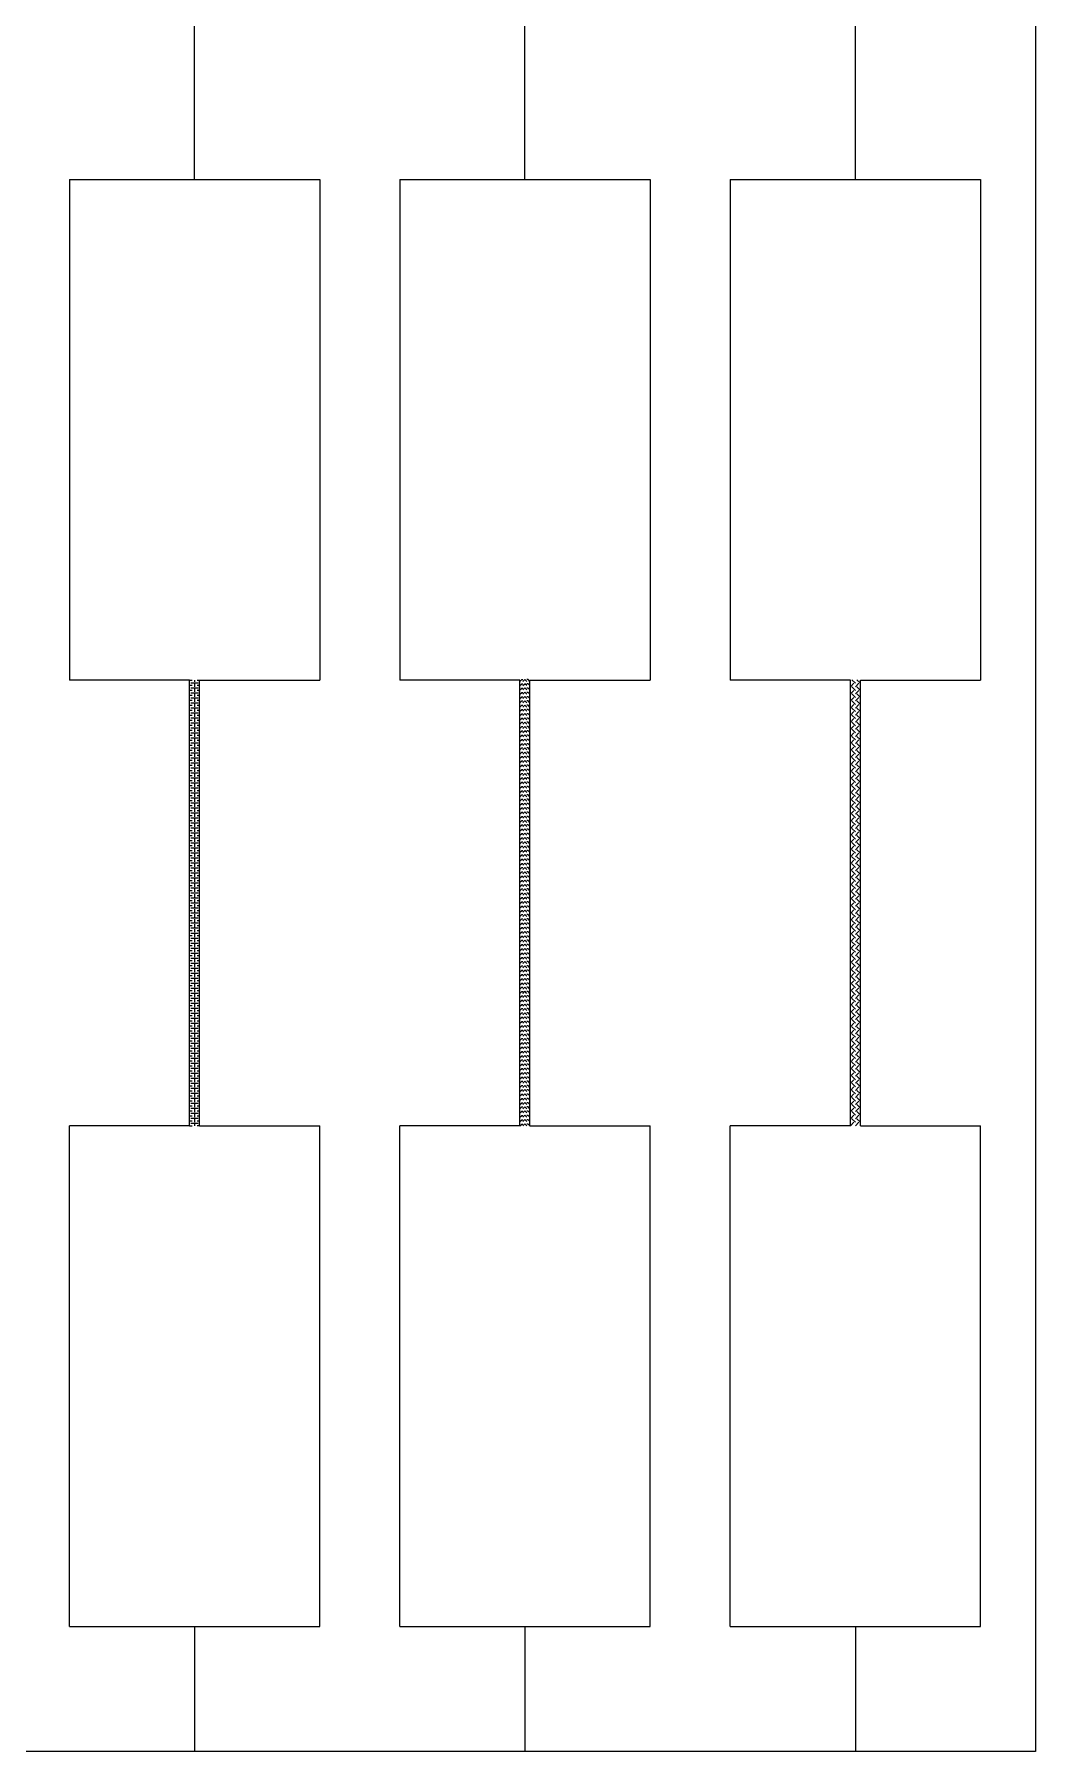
# Model space of a CAD drawing. Extents: x 0 to 40, y 0 to 70.
# Drawn here: x 20 to 40, y 0 to 34.3 of the extents above; entities that cross this region are included whole.
import ezdxf

# ---------------------------------------------------------------- set-up
doc = ezdxf.new("R2010")
doc.units = 0
doc.layers.add('AL_FOIL', color=2, linetype='CONTINUOUS')

msp = doc.modelspace()

# ---------------------------------------------------------------- linework, layer by layer
at = {"layer": 'AL_FOIL', "linetype": 'CONTINUOUS'}
for p, q in [((40, 70), (40, 0)), ((40, 0), (0, 0))]:
    msp.add_line(p, q, dxfattribs=at)
at = {"layer": 'AL_FOIL'}
for p, q in [((23.2, 31.4), (23.2, 38.6)), ((29.8, 31.4), (29.8, 38.6)), ((36.4, 31.4), (36.4, 38.6)), ((20.7, 31.4), (25.7, 31.4)), ((20.7, 31.4), (20.7, 21.4)), ((25.7, 31.4), (25.7, 21.4)), ((27.3, 31.4), (32.3, 31.4)), ((27.3, 31.4), (27.3, 21.4)), ((32.3, 31.4), (32.3, 21.4)), ((33.9, 31.4), (38.9, 31.4)), ((33.9, 31.4), (33.9, 21.4)), ((38.9, 31.4), (38.9, 21.4)), ((23.1, 21.4), (20.7, 21.4)), ((23.1, 12.5), (23.1, 21.4)), ((23.1, 21.4), (23.15, 21.4)), ((23.1, 21.3), (23.15, 21.3)), ((23.125, 21.351), (23.275, 21.351)), ((23.2, 21.4), (23.2, 21.37)), ((23.2, 21.33), (23.2, 21.27)), ((23.25, 21.4), (23.3, 21.4)), ((23.25, 21.3), (23.3, 21.3)), ((23.3, 12.5), (23.3, 21.4)), ((23.3, 21.4), (25.7, 21.4)), ((29.7, 21.4), (27.3, 21.4)), ((29.7, 21.377), (29.735, 21.412)), ((29.7, 12.5), (29.7, 21.4)), ((29.7, 21.292), (29.735, 21.327)), ((29.735, 21.412), (29.76, 21.412)), ((29.735, 21.327), (29.76, 21.327)), ((29.76, 21.377), (29.8, 21.417)), ((29.76, 21.292), (29.8, 21.331)), ((29.84, 21.377), (29.8, 21.417)), ((29.84, 21.292), (29.8, 21.331)), ((29.865, 21.412), (29.84, 21.412)), ((29.865, 21.327), (29.84, 21.327)), ((29.9, 21.377), (29.865, 21.412)), ((29.9, 21.292), (29.865, 21.327)), ((29.9, 12.5), (29.9, 21.4)), ((29.9, 21.4), (32.3, 21.4)), ((36.3, 21.4), (33.9, 21.4)), ((36.3, 12.5), (36.3, 21.4)), ((36.3, 21.268), (36.371, 21.339)), ((36.4, 21.339), (36.329, 21.41)), ((36.4, 21.197), (36.329, 21.268)), ((36.4, 21.268), (36.471, 21.339)), ((36.5, 21.339), (36.429, 21.41)), ((36.5, 21.197), (36.429, 21.268)), ((36.5, 12.5), (36.5, 21.4)), ((36.5, 21.4), (38.9, 21.4)), ((23.1, 21.2), (23.15, 21.2)), ((23.1, 21.1), (23.15, 21.1)), ((23.1, 21), (23.15, 21)), ((23.125, 21.251), (23.275, 21.251)), ((23.125, 21.151), (23.275, 21.151)), ((23.125, 21.051), (23.275, 21.051)), ((23.125, 20.951), (23.275, 20.951)), ((23.2, 21.23), (23.2, 21.17)), ((23.2, 21.13), (23.2, 21.07)), ((23.2, 21.03), (23.2, 20.97)), ((23.2, 20.93), (23.2, 20.87)), ((23.25, 21.2), (23.3, 21.2)), ((23.25, 21.1), (23.3, 21.1)), ((23.25, 21), (23.3, 21)), ((29.7, 21.206), (29.735, 21.242)), ((29.7, 21.121), (29.735, 21.156)), ((29.7, 21.036), (29.735, 21.071)), ((29.7, 20.95), (29.735, 20.986)), ((29.735, 21.242), (29.76, 21.242)), ((29.735, 21.156), (29.76, 21.156)), ((29.735, 21.071), (29.76, 21.071)), ((29.735, 20.986), (29.76, 20.986)), ((29.76, 21.206), (29.8, 21.246)), ((29.76, 21.121), (29.8, 21.161)), ((29.76, 21.036), (29.8, 21.075)), ((29.76, 20.95), (29.8, 20.99)), ((29.84, 21.206), (29.8, 21.246)), ((29.84, 21.121), (29.8, 21.161)), ((29.84, 21.036), (29.8, 21.075)), ((29.84, 20.95), (29.8, 20.99)), ((29.865, 21.242), (29.84, 21.242)), ((29.865, 21.156), (29.84, 21.156)), ((29.865, 21.071), (29.84, 21.071)), ((29.865, 20.986), (29.84, 20.986)), ((29.9, 21.206), (29.865, 21.242)), ((29.9, 21.121), (29.865, 21.156)), ((29.9, 21.036), (29.865, 21.071)), ((29.9, 20.95), (29.865, 20.986)), ((36.3, 21.127), (36.371, 21.197)), ((36.3, 20.985), (36.371, 21.056)), ((36.4, 21.056), (36.329, 21.127)), ((36.4, 20.915), (36.329, 20.985)), ((36.4, 21.127), (36.471, 21.197)), ((36.4, 20.985), (36.471, 21.056)), ((36.5, 21.056), (36.429, 21.127)), ((36.5, 20.915), (36.429, 20.985)), ((23.1, 20.9), (23.15, 20.9)), ((23.1, 20.8), (23.15, 20.8)), ((23.1, 20.7), (23.15, 20.7)), ((23.1, 20.6), (23.15, 20.6)), ((23.125, 20.851), (23.275, 20.851)), ((23.125, 20.751), (23.275, 20.751)), ((23.125, 20.651), (23.275, 20.651)), ((23.2, 20.83), (23.2, 20.77)), ((23.2, 20.73), (23.2, 20.67)), ((23.2, 20.63), (23.2, 20.57)), ((23.25, 20.9), (23.3, 20.9)), ((23.25, 20.8), (23.3, 20.8)), ((23.25, 20.7), (23.3, 20.7)), ((23.25, 20.6), (23.3, 20.6)), ((29.7, 20.865), (29.735, 20.9)), ((29.7, 20.779), (29.735, 20.815)), ((29.7, 20.694), (29.735, 20.729)), ((29.7, 20.609), (29.735, 20.644)), ((29.735, 20.9), (29.76, 20.9)), ((29.735, 20.815), (29.76, 20.815)), ((29.735, 20.729), (29.76, 20.729)), ((29.735, 20.644), (29.76, 20.644)), ((29.76, 20.865), (29.8, 20.904)), ((29.76, 20.779), (29.8, 20.819)), ((29.76, 20.694), (29.8, 20.734)), ((29.76, 20.609), (29.8, 20.648)), ((29.84, 20.865), (29.8, 20.904)), ((29.84, 20.779), (29.8, 20.819)), ((29.84, 20.694), (29.8, 20.734)), ((29.84, 20.609), (29.8, 20.648)), ((29.865, 20.9), (29.84, 20.9)), ((29.865, 20.815), (29.84, 20.815)), ((29.865, 20.729), (29.84, 20.729)), ((29.865, 20.644), (29.84, 20.644)), ((29.9, 20.865), (29.865, 20.9)), ((29.9, 20.779), (29.865, 20.815)), ((29.9, 20.694), (29.865, 20.729)), ((29.9, 20.609), (29.865, 20.644)), ((36.3, 20.844), (36.371, 20.915)), ((36.3, 20.702), (36.371, 20.773)), ((36.3, 20.561), (36.371, 20.632)), ((36.4, 20.773), (36.329, 20.844)), ((36.4, 20.632), (36.329, 20.702)), ((36.4, 20.844), (36.471, 20.915)), ((36.4, 20.702), (36.471, 20.773)), ((36.4, 20.561), (36.471, 20.632)), ((36.5, 20.773), (36.429, 20.844)), ((36.5, 20.632), (36.429, 20.702)), ((23.1, 20.5), (23.15, 20.5)), ((23.1, 20.4), (23.15, 20.4)), ((23.1, 20.3), (23.15, 20.3)), ((23.125, 20.551), (23.275, 20.551)), ((23.125, 20.451), (23.275, 20.451)), ((23.125, 20.351), (23.275, 20.351)), ((23.125, 20.251), (23.275, 20.251)), ((23.2, 20.53), (23.2, 20.47)), ((23.2, 20.43), (23.2, 20.37)), ((23.2, 20.33), (23.2, 20.27)), ((23.25, 20.5), (23.3, 20.5)), ((23.25, 20.4), (23.3, 20.4)), ((23.25, 20.3), (23.3, 20.3)), ((29.7, 20.523), (29.735, 20.559)), ((29.7, 20.438), (29.735, 20.473)), ((29.7, 20.353), (29.735, 20.388)), ((29.7, 20.267), (29.735, 20.303)), ((29.735, 20.559), (29.76, 20.559)), ((29.735, 20.473), (29.76, 20.473)), ((29.735, 20.388), (29.76, 20.388)), ((29.735, 20.303), (29.76, 20.303)), ((29.76, 20.523), (29.8, 20.563)), ((29.76, 20.438), (29.8, 20.478)), ((29.76, 20.353), (29.8, 20.392)), ((29.76, 20.267), (29.8, 20.307)), ((29.84, 20.523), (29.8, 20.563)), ((29.84, 20.438), (29.8, 20.478)), ((29.84, 20.353), (29.8, 20.392)), ((29.84, 20.267), (29.8, 20.307)), ((29.865, 20.559), (29.84, 20.559)), ((29.865, 20.473), (29.84, 20.473)), ((29.865, 20.388), (29.84, 20.388)), ((29.865, 20.303), (29.84, 20.303)), ((29.9, 20.523), (29.865, 20.559)), ((29.9, 20.438), (29.865, 20.473)), ((29.9, 20.353), (29.865, 20.388)), ((29.9, 20.267), (29.865, 20.303)), ((36.3, 20.42), (36.371, 20.49)), ((36.3, 20.278), (36.371, 20.349)), ((36.4, 20.49), (36.329, 20.561)), ((36.4, 20.349), (36.329, 20.42)), ((36.4, 20.207), (36.329, 20.278)), ((36.4, 20.42), (36.471, 20.49)), ((36.4, 20.278), (36.471, 20.349)), ((36.5, 20.49), (36.429, 20.561)), ((36.5, 20.349), (36.429, 20.42)), ((36.5, 20.207), (36.429, 20.278)), ((23.1, 20.2), (23.15, 20.2)), ((23.1, 20.1), (23.15, 20.1)), ((23.1, 20), (23.15, 20)), ((23.1, 19.9), (23.15, 19.9)), ((23.125, 20.151), (23.275, 20.151)), ((23.125, 20.051), (23.275, 20.051)), ((23.125, 19.951), (23.275, 19.951)), ((23.2, 20.23), (23.2, 20.17)), ((23.2, 20.13), (23.2, 20.07)), ((23.2, 20.03), (23.2, 19.97)), ((23.2, 19.93), (23.2, 19.87)), ((23.25, 20.2), (23.3, 20.2)), ((23.25, 20.1), (23.3, 20.1)), ((23.25, 20), (23.3, 20)), ((23.25, 19.9), (23.3, 19.9)), ((29.7, 20.182), (29.735, 20.217)), ((29.7, 20.097), (29.735, 20.132)), ((29.7, 20.011), (29.735, 20.047)), ((29.7, 19.926), (29.735, 19.961)), ((29.735, 20.217), (29.76, 20.217)), ((29.735, 20.132), (29.76, 20.132)), ((29.735, 20.047), (29.76, 20.047)), ((29.735, 19.961), (29.76, 19.961)), ((29.76, 20.182), (29.8, 20.222)), ((29.76, 20.097), (29.8, 20.136)), ((29.76, 20.011), (29.8, 20.051)), ((29.76, 19.926), (29.8, 19.966)), ((29.84, 20.182), (29.8, 20.222)), ((29.84, 20.097), (29.8, 20.136)), ((29.84, 20.011), (29.8, 20.051)), ((29.84, 19.926), (29.8, 19.966)), ((29.865, 20.217), (29.84, 20.217)), ((29.865, 20.132), (29.84, 20.132)), ((29.865, 20.047), (29.84, 20.047)), ((29.865, 19.961), (29.84, 19.961)), ((29.9, 20.182), (29.865, 20.217)), ((29.9, 20.097), (29.865, 20.132)), ((29.9, 20.011), (29.865, 20.047)), ((29.9, 19.926), (29.865, 19.961)), ((36.3, 20.137), (36.371, 20.207)), ((36.3, 19.995), (36.371, 20.066)), ((36.3, 19.854), (36.371, 19.925)), ((36.4, 20.066), (36.329, 20.137)), ((36.4, 19.925), (36.329, 19.995)), ((36.4, 20.137), (36.471, 20.207)), ((36.4, 19.995), (36.471, 20.066)), ((36.4, 19.854), (36.471, 19.925)), ((36.5, 20.066), (36.429, 20.137)), ((36.5, 19.925), (36.429, 19.995)), ((23.1, 19.8), (23.15, 19.8)), ((23.1, 19.7), (23.15, 19.7)), ((23.1, 19.6), (23.15, 19.6)), ((23.125, 19.851), (23.275, 19.851)), ((23.125, 19.751), (23.275, 19.751)), ((23.125, 19.651), (23.275, 19.651)), ((23.2, 19.83), (23.2, 19.77)), ((23.2, 19.73), (23.2, 19.67)), ((23.2, 19.63), (23.2, 19.57)), ((23.25, 19.8), (23.3, 19.8)), ((23.25, 19.7), (23.3, 19.7)), ((23.25, 19.6), (23.3, 19.6)), ((29.7, 19.841), (29.735, 19.876)), ((29.7, 19.755), (29.735, 19.791)), ((29.7, 19.67), (29.735, 19.705)), ((29.7, 19.584), (29.735, 19.62)), ((29.735, 19.876), (29.76, 19.876)), ((29.735, 19.791), (29.76, 19.791)), ((29.735, 19.705), (29.76, 19.705)), ((29.735, 19.62), (29.76, 19.62)), ((29.76, 19.841), (29.8, 19.88)), ((29.76, 19.755), (29.8, 19.795)), ((29.76, 19.67), (29.8, 19.709)), ((29.76, 19.584), (29.8, 19.624)), ((29.84, 19.841), (29.8, 19.88)), ((29.84, 19.755), (29.8, 19.795)), ((29.84, 19.67), (29.8, 19.709)), ((29.84, 19.584), (29.8, 19.624)), ((29.865, 19.876), (29.84, 19.876)), ((29.865, 19.791), (29.84, 19.791)), ((29.865, 19.705), (29.84, 19.705)), ((29.865, 19.62), (29.84, 19.62)), ((29.9, 19.841), (29.865, 19.876)), ((29.9, 19.755), (29.865, 19.791)), ((29.9, 19.67), (29.865, 19.705)), ((29.9, 19.584), (29.865, 19.62)), ((36.3, 19.712), (36.371, 19.783)), ((36.3, 19.571), (36.371, 19.642)), ((36.4, 19.783), (36.329, 19.854)), ((36.4, 19.642), (36.329, 19.712)), ((36.4, 19.5), (36.329, 19.571)), ((36.4, 19.712), (36.471, 19.783)), ((36.4, 19.571), (36.471, 19.642)), ((36.5, 19.783), (36.429, 19.854)), ((36.5, 19.642), (36.429, 19.712)), ((36.5, 19.5), (36.429, 19.571)), ((23.1, 19.5), (23.15, 19.5)), ((23.1, 19.4), (23.15, 19.4)), ((23.1, 19.3), (23.15, 19.3)), ((23.125, 19.551), (23.275, 19.551)), ((23.125, 19.451), (23.275, 19.451)), ((23.125, 19.351), (23.275, 19.351)), ((23.125, 19.251), (23.275, 19.251)), ((23.2, 19.53), (23.2, 19.47)), ((23.2, 19.43), (23.2, 19.37)), ((23.2, 19.33), (23.2, 19.27)), ((23.2, 19.23), (23.2, 19.17)), ((23.25, 19.5), (23.3, 19.5)), ((23.25, 19.4), (23.3, 19.4)), ((23.25, 19.3), (23.3, 19.3)), ((29.7, 19.499), (29.735, 19.534)), ((29.7, 19.414), (29.735, 19.449)), ((29.7, 19.328), (29.735, 19.364)), ((29.7, 19.243), (29.735, 19.278)), ((29.735, 19.534), (29.76, 19.534)), ((29.735, 19.449), (29.76, 19.449)), ((29.735, 19.364), (29.76, 19.364)), ((29.735, 19.278), (29.76, 19.278)), ((29.76, 19.499), (29.8, 19.539)), ((29.76, 19.414), (29.8, 19.453)), ((29.76, 19.328), (29.8, 19.368)), ((29.76, 19.243), (29.8, 19.283)), ((29.84, 19.499), (29.8, 19.539)), ((29.84, 19.414), (29.8, 19.453)), ((29.84, 19.328), (29.8, 19.368)), ((29.84, 19.243), (29.8, 19.283)), ((29.865, 19.534), (29.84, 19.534)), ((29.865, 19.449), (29.84, 19.449)), ((29.865, 19.364), (29.84, 19.364)), ((29.865, 19.278), (29.84, 19.278)), ((29.9, 19.499), (29.865, 19.534)), ((29.9, 19.414), (29.865, 19.449)), ((29.9, 19.328), (29.865, 19.364)), ((29.9, 19.243), (29.865, 19.278)), ((36.3, 19.43), (36.371, 19.5)), ((36.3, 19.288), (36.371, 19.359)), ((36.3, 19.147), (36.371, 19.218)), ((36.4, 19.359), (36.329, 19.43)), ((36.4, 19.218), (36.329, 19.288)), ((36.4, 19.43), (36.471, 19.5)), ((36.4, 19.288), (36.471, 19.359)), ((36.4, 19.147), (36.471, 19.218)), ((36.5, 19.359), (36.429, 19.43)), ((36.5, 19.218), (36.429, 19.288)), ((23.1, 19.2), (23.15, 19.2)), ((23.1, 19.1), (23.15, 19.1)), ((23.1, 19), (23.15, 19)), ((23.1, 18.9), (23.15, 18.9)), ((23.125, 19.151), (23.275, 19.151)), ((23.125, 19.051), (23.275, 19.051)), ((23.125, 18.951), (23.275, 18.951)), ((23.2, 19.13), (23.2, 19.07)), ((23.2, 19.03), (23.2, 18.97)), ((23.2, 18.93), (23.2, 18.87)), ((23.25, 19.2), (23.3, 19.2)), ((23.25, 19.1), (23.3, 19.1)), ((23.25, 19), (23.3, 19)), ((23.25, 18.9), (23.3, 18.9)), ((29.7, 19.158), (29.735, 19.193)), ((29.7, 19.072), (29.735, 19.108)), ((29.7, 18.987), (29.735, 19.022)), ((29.7, 18.902), (29.735, 18.937)), ((29.735, 19.193), (29.76, 19.193)), ((29.735, 19.108), (29.76, 19.108)), ((29.735, 19.022), (29.76, 19.022)), ((29.735, 18.937), (29.76, 18.937)), ((29.76, 19.158), (29.8, 19.197)), ((29.76, 19.072), (29.8, 19.112)), ((29.76, 18.987), (29.8, 19.027)), ((29.76, 18.902), (29.8, 18.941)), ((29.84, 19.158), (29.8, 19.197)), ((29.84, 19.072), (29.8, 19.112)), ((29.84, 18.987), (29.8, 19.027)), ((29.84, 18.902), (29.8, 18.941)), ((29.865, 19.193), (29.84, 19.193)), ((29.865, 19.108), (29.84, 19.108)), ((29.865, 19.022), (29.84, 19.022)), ((29.865, 18.937), (29.84, 18.937)), ((29.9, 19.158), (29.865, 19.193)), ((29.9, 19.072), (29.865, 19.108)), ((29.9, 18.987), (29.865, 19.022)), ((29.9, 18.902), (29.865, 18.937)), ((36.3, 19.005), (36.371, 19.076)), ((36.3, 18.864), (36.371, 18.935)), ((36.4, 19.076), (36.329, 19.147)), ((36.4, 18.935), (36.329, 19.005)), ((36.4, 19.005), (36.471, 19.076)), ((36.4, 18.864), (36.471, 18.935)), ((36.5, 19.076), (36.429, 19.147)), ((36.5, 18.935), (36.429, 19.005)), ((23.1, 18.8), (23.15, 18.8)), ((23.1, 18.7), (23.15, 18.7)), ((23.1, 18.6), (23.15, 18.6)), ((23.125, 18.851), (23.275, 18.851)), ((23.125, 18.751), (23.275, 18.751)), ((23.125, 18.651), (23.275, 18.651)), ((23.125, 18.551), (23.275, 18.551)), ((23.2, 18.83), (23.2, 18.77)), ((23.2, 18.73), (23.2, 18.67)), ((23.2, 18.63), (23.2, 18.57)), ((23.2, 18.53), (23.2, 18.47)), ((23.25, 18.8), (23.3, 18.8)), ((23.25, 18.7), (23.3, 18.7)), ((23.25, 18.6), (23.3, 18.6)), ((29.7, 18.816), (29.735, 18.852)), ((29.7, 18.731), (29.735, 18.766)), ((29.7, 18.646), (29.735, 18.681)), ((29.7, 18.56), (29.735, 18.596)), ((29.735, 18.852), (29.76, 18.852)), ((29.735, 18.766), (29.76, 18.766)), ((29.735, 18.681), (29.76, 18.681)), ((29.735, 18.596), (29.76, 18.596)), ((29.76, 18.816), (29.8, 18.856)), ((29.76, 18.731), (29.8, 18.771)), ((29.76, 18.646), (29.8, 18.685)), ((29.76, 18.56), (29.8, 18.6)), ((29.84, 18.816), (29.8, 18.856)), ((29.84, 18.731), (29.8, 18.771)), ((29.84, 18.646), (29.8, 18.685)), ((29.84, 18.56), (29.8, 18.6)), ((29.865, 18.852), (29.84, 18.852)), ((29.865, 18.766), (29.84, 18.766)), ((29.865, 18.681), (29.84, 18.681)), ((29.865, 18.596), (29.84, 18.596)), ((29.9, 18.816), (29.865, 18.852)), ((29.9, 18.731), (29.865, 18.766)), ((29.9, 18.646), (29.865, 18.681)), ((29.9, 18.56), (29.865, 18.596)), ((36.3, 18.723), (36.371, 18.793)), ((36.3, 18.581), (36.371, 18.652)), ((36.4, 18.793), (36.329, 18.864)), ((36.4, 18.652), (36.329, 18.723)), ((36.4, 18.51), (36.329, 18.581)), ((36.4, 18.723), (36.471, 18.793)), ((36.4, 18.581), (36.471, 18.652)), ((36.5, 18.793), (36.429, 18.864)), ((36.5, 18.652), (36.429, 18.723)), ((36.5, 18.51), (36.429, 18.581)), ((23.1, 18.5), (23.15, 18.5)), ((23.1, 18.4), (23.15, 18.4)), ((23.1, 18.3), (23.15, 18.3)), ((23.1, 18.2), (23.15, 18.2)), ((23.125, 18.451), (23.275, 18.451)), ((23.125, 18.351), (23.275, 18.351)), ((23.125, 18.251), (23.275, 18.251)), ((23.2, 18.43), (23.2, 18.37)), ((23.2, 18.33), (23.2, 18.27)), ((23.2, 18.23), (23.2, 18.17)), ((23.25, 18.5), (23.3, 18.5)), ((23.25, 18.4), (23.3, 18.4)), ((23.25, 18.3), (23.3, 18.3)), ((23.25, 18.2), (23.3, 18.2)), ((29.7, 18.475), (29.735, 18.51)), ((29.7, 18.39), (29.735, 18.425)), ((29.7, 18.304), (29.735, 18.34)), ((29.7, 18.219), (29.735, 18.254)), ((29.735, 18.51), (29.76, 18.51)), ((29.735, 18.425), (29.76, 18.425)), ((29.735, 18.34), (29.76, 18.34)), ((29.735, 18.254), (29.76, 18.254)), ((29.76, 18.475), (29.8, 18.515)), ((29.76, 18.39), (29.8, 18.429)), ((29.76, 18.304), (29.8, 18.344)), ((29.76, 18.219), (29.8, 18.258)), ((29.84, 18.475), (29.8, 18.515)), ((29.84, 18.39), (29.8, 18.429)), ((29.84, 18.304), (29.8, 18.344)), ((29.84, 18.219), (29.8, 18.258)), ((29.865, 18.51), (29.84, 18.51)), ((29.865, 18.425), (29.84, 18.425)), ((29.865, 18.34), (29.84, 18.34)), ((29.865, 18.254), (29.84, 18.254)), ((29.9, 18.475), (29.865, 18.51)), ((29.9, 18.39), (29.865, 18.425)), ((29.9, 18.304), (29.865, 18.34)), ((29.9, 18.219), (29.865, 18.254)), ((36.3, 18.44), (36.371, 18.51)), ((36.3, 18.298), (36.371, 18.369)), ((36.3, 18.157), (36.371, 18.228)), ((36.4, 18.369), (36.329, 18.44)), ((36.4, 18.228), (36.329, 18.298)), ((36.4, 18.44), (36.471, 18.51)), ((36.4, 18.298), (36.471, 18.369)), ((36.4, 18.157), (36.471, 18.228)), ((36.5, 18.369), (36.429, 18.44)), ((36.5, 18.228), (36.429, 18.298)), ((23.1, 18.1), (23.15, 18.1)), ((23.1, 18), (23.15, 18)), ((23.1, 17.9), (23.15, 17.9)), ((23.125, 18.151), (23.275, 18.151)), ((23.125, 18.051), (23.275, 18.051)), ((23.125, 17.951), (23.275, 17.951)), ((23.125, 17.851), (23.275, 17.851)), ((23.2, 18.13), (23.2, 18.07)), ((23.2, 18.03), (23.2, 17.97)), ((23.2, 17.93), (23.2, 17.87)), ((23.25, 18.1), (23.3, 18.1)), ((23.25, 18), (23.3, 18)), ((23.25, 17.9), (23.3, 17.9)), ((29.7, 18.133), (29.735, 18.169)), ((29.7, 18.048), (29.735, 18.083)), ((29.7, 17.963), (29.735, 17.998)), ((29.7, 17.877), (29.735, 17.913)), ((29.735, 18.169), (29.76, 18.169)), ((29.735, 18.083), (29.76, 18.083)), ((29.735, 17.998), (29.76, 17.998)), ((29.735, 17.913), (29.76, 17.913)), ((29.76, 18.133), (29.8, 18.173)), ((29.76, 18.048), (29.8, 18.088)), ((29.76, 17.963), (29.8, 18.002)), ((29.76, 17.877), (29.8, 17.917)), ((29.84, 18.133), (29.8, 18.173)), ((29.84, 18.048), (29.8, 18.088)), ((29.84, 17.963), (29.8, 18.002)), ((29.84, 17.877), (29.8, 17.917)), ((29.865, 18.169), (29.84, 18.169)), ((29.865, 18.083), (29.84, 18.083)), ((29.865, 17.998), (29.84, 17.998)), ((29.865, 17.913), (29.84, 17.913)), ((29.9, 18.133), (29.865, 18.169)), ((29.9, 18.048), (29.865, 18.083)), ((29.9, 17.963), (29.865, 17.998)), ((29.9, 17.877), (29.865, 17.913)), ((36.3, 18.015), (36.371, 18.086)), ((36.3, 17.874), (36.371, 17.945)), ((36.4, 18.086), (36.329, 18.157)), ((36.4, 17.945), (36.329, 18.015)), ((36.4, 17.803), (36.329, 17.874)), ((36.4, 18.015), (36.471, 18.086)), ((36.4, 17.874), (36.471, 17.945)), ((36.5, 18.086), (36.429, 18.157)), ((36.5, 17.945), (36.429, 18.015)), ((36.5, 17.803), (36.429, 17.874)), ((23.1, 17.8), (23.15, 17.8)), ((23.1, 17.7), (23.15, 17.7)), ((23.1, 17.6), (23.15, 17.6)), ((23.1, 17.5), (23.15, 17.5)), ((23.125, 17.751), (23.275, 17.751)), ((23.125, 17.651), (23.275, 17.651)), ((23.125, 17.551), (23.275, 17.551)), ((23.2, 17.83), (23.2, 17.77)), ((23.2, 17.73), (23.2, 17.67)), ((23.2, 17.63), (23.2, 17.57)), ((23.2, 17.53), (23.2, 17.47)), ((23.25, 17.8), (23.3, 17.8)), ((23.25, 17.7), (23.3, 17.7)), ((23.25, 17.6), (23.3, 17.6)), ((23.25, 17.5), (23.3, 17.5)), ((29.7, 17.792), (29.735, 17.827)), ((29.7, 17.707), (29.735, 17.742)), ((29.7, 17.621), (29.735, 17.657)), ((29.7, 17.536), (29.735, 17.571)), ((29.735, 17.827), (29.76, 17.827)), ((29.735, 17.742), (29.76, 17.742)), ((29.735, 17.657), (29.76, 17.657)), ((29.735, 17.571), (29.76, 17.571)), ((29.76, 17.792), (29.8, 17.832)), ((29.76, 17.707), (29.8, 17.746)), ((29.76, 17.621), (29.8, 17.661)), ((29.76, 17.536), (29.8, 17.576)), ((29.84, 17.792), (29.8, 17.832)), ((29.84, 17.707), (29.8, 17.746)), ((29.84, 17.621), (29.8, 17.661)), ((29.84, 17.536), (29.8, 17.576)), ((29.865, 17.827), (29.84, 17.827)), ((29.865, 17.742), (29.84, 17.742)), ((29.865, 17.657), (29.84, 17.657)), ((29.865, 17.571), (29.84, 17.571)), ((29.9, 17.792), (29.865, 17.827)), ((29.9, 17.707), (29.865, 17.742)), ((29.9, 17.621), (29.865, 17.657)), ((29.9, 17.536), (29.865, 17.571)), ((36.3, 17.733), (36.371, 17.803)), ((36.3, 17.591), (36.371, 17.662)), ((36.3, 17.45), (36.371, 17.52)), ((36.4, 17.662), (36.329, 17.733)), ((36.4, 17.52), (36.329, 17.591)), ((36.4, 17.733), (36.471, 17.803)), ((36.4, 17.591), (36.471, 17.662)), ((36.4, 17.45), (36.471, 17.52)), ((36.5, 17.662), (36.429, 17.733)), ((36.5, 17.52), (36.429, 17.591)), ((23.1, 17.4), (23.15, 17.4)), ((23.1, 17.3), (23.15, 17.3)), ((23.1, 17.2), (23.15, 17.2)), ((23.125, 17.451), (23.275, 17.451)), ((23.125, 17.351), (23.275, 17.351)), ((23.125, 17.251), (23.275, 17.251)), ((23.125, 17.151), (23.275, 17.151)), ((23.2, 17.43), (23.2, 17.37)), ((23.2, 17.33), (23.2, 17.27)), ((23.2, 17.23), (23.2, 17.17)), ((23.25, 17.4), (23.3, 17.4)), ((23.25, 17.3), (23.3, 17.3)), ((23.25, 17.2), (23.3, 17.2)), ((29.7, 17.451), (29.735, 17.486)), ((29.7, 17.365), (29.735, 17.401)), ((29.7, 17.28), (29.735, 17.315)), ((29.7, 17.195), (29.735, 17.23)), ((29.735, 17.486), (29.76, 17.486)), ((29.735, 17.401), (29.76, 17.401)), ((29.735, 17.315), (29.76, 17.315)), ((29.735, 17.23), (29.76, 17.23)), ((29.76, 17.451), (29.8, 17.49)), ((29.76, 17.365), (29.8, 17.405)), ((29.76, 17.28), (29.8, 17.32)), ((29.76, 17.195), (29.8, 17.234)), ((29.84, 17.451), (29.8, 17.49)), ((29.84, 17.365), (29.8, 17.405)), ((29.84, 17.28), (29.8, 17.32)), ((29.84, 17.195), (29.8, 17.234)), ((29.865, 17.486), (29.84, 17.486)), ((29.865, 17.401), (29.84, 17.401)), ((29.865, 17.315), (29.84, 17.315)), ((29.865, 17.23), (29.84, 17.23)), ((29.9, 17.451), (29.865, 17.486)), ((29.9, 17.365), (29.865, 17.401)), ((29.9, 17.28), (29.865, 17.315)), ((29.9, 17.195), (29.865, 17.23)), ((36.3, 17.308), (36.371, 17.379)), ((36.3, 17.167), (36.371, 17.238)), ((36.4, 17.379), (36.329, 17.45)), ((36.4, 17.238), (36.329, 17.308)), ((36.4, 17.096), (36.329, 17.167)), ((36.4, 17.308), (36.471, 17.379)), ((36.4, 17.167), (36.471, 17.238)), ((36.5, 17.379), (36.429, 17.45)), ((36.5, 17.238), (36.429, 17.308)), ((36.5, 17.096), (36.429, 17.167)), ((23.1, 17.1), (23.15, 17.1)), ((23.1, 17), (23.15, 17)), ((23.1, 16.9), (23.15, 16.9)), ((23.125, 17.051), (23.275, 17.051)), ((23.125, 16.951), (23.275, 16.951)), ((23.125, 16.851), (23.275, 16.851)), ((23.2, 17.13), (23.2, 17.07)), ((23.2, 17.03), (23.2, 16.97)), ((23.2, 16.93), (23.2, 16.87)), ((23.2, 16.83), (23.2, 16.77)), ((23.25, 17.1), (23.3, 17.1)), ((23.25, 17), (23.3, 17)), ((23.25, 16.9), (23.3, 16.9)), ((29.7, 17.109), (29.735, 17.145)), ((29.7, 17.024), (29.735, 17.059)), ((29.7, 16.938), (29.735, 16.974)), ((29.7, 16.853), (29.735, 16.888)), ((29.735, 17.145), (29.76, 17.145)), ((29.735, 17.059), (29.76, 17.059)), ((29.735, 16.974), (29.76, 16.974)), ((29.735, 16.888), (29.76, 16.888)), ((29.76, 17.109), (29.8, 17.149)), ((29.76, 17.024), (29.8, 17.063)), ((29.76, 16.938), (29.8, 16.978)), ((29.76, 16.853), (29.8, 16.893)), ((29.76, 16.768), (29.8, 16.807)), ((29.84, 17.109), (29.8, 17.149)), ((29.84, 17.024), (29.8, 17.063)), ((29.84, 16.938), (29.8, 16.978)), ((29.84, 16.853), (29.8, 16.893)), ((29.84, 16.768), (29.8, 16.807)), ((29.865, 17.145), (29.84, 17.145)), ((29.865, 17.059), (29.84, 17.059)), ((29.865, 16.974), (29.84, 16.974)), ((29.865, 16.888), (29.84, 16.888)), ((29.9, 17.109), (29.865, 17.145)), ((29.9, 17.024), (29.865, 17.059)), ((29.9, 16.938), (29.865, 16.974)), ((29.9, 16.853), (29.865, 16.888)), ((36.3, 17.025), (36.371, 17.096)), ((36.3, 16.884), (36.371, 16.955)), ((36.3, 16.743), (36.371, 16.813)), ((36.4, 16.955), (36.329, 17.025)), ((36.4, 16.813), (36.329, 16.884)), ((36.4, 17.025), (36.471, 17.096)), ((36.4, 16.884), (36.471, 16.955)), ((36.4, 16.743), (36.471, 16.813)), ((36.5, 16.955), (36.429, 17.025)), ((36.5, 16.813), (36.429, 16.884)), ((23.1, 16.8), (23.15, 16.8)), ((23.1, 16.7), (23.15, 16.7)), ((23.1, 16.6), (23.15, 16.6)), ((23.1, 16.5), (23.15, 16.5)), ((23.125, 16.751), (23.275, 16.751)), ((23.125, 16.651), (23.275, 16.651)), ((23.125, 16.551), (23.275, 16.551)), ((23.2, 16.73), (23.2, 16.67)), ((23.2, 16.63), (23.2, 16.57)), ((23.2, 16.53), (23.2, 16.47)), ((23.25, 16.8), (23.3, 16.8)), ((23.25, 16.7), (23.3, 16.7)), ((23.25, 16.6), (23.3, 16.6)), ((23.25, 16.5), (23.3, 16.5)), ((29.7, 16.768), (29.735, 16.803)), ((29.7, 16.682), (29.735, 16.718)), ((29.7, 16.597), (29.735, 16.632)), ((29.7, 16.512), (29.735, 16.547)), ((29.735, 16.803), (29.76, 16.803)), ((29.735, 16.718), (29.76, 16.718)), ((29.735, 16.632), (29.76, 16.632)), ((29.735, 16.547), (29.76, 16.547)), ((29.76, 16.682), (29.8, 16.722)), ((29.76, 16.597), (29.8, 16.637)), ((29.76, 16.512), (29.8, 16.551)), ((29.76, 16.426), (29.8, 16.466)), ((29.84, 16.682), (29.8, 16.722)), ((29.84, 16.597), (29.8, 16.637)), ((29.84, 16.512), (29.8, 16.551)), ((29.84, 16.426), (29.8, 16.466)), ((29.865, 16.803), (29.84, 16.803)), ((29.865, 16.718), (29.84, 16.718)), ((29.865, 16.632), (29.84, 16.632)), ((29.865, 16.547), (29.84, 16.547)), ((29.9, 16.768), (29.865, 16.803)), ((29.9, 16.682), (29.865, 16.718)), ((29.9, 16.597), (29.865, 16.632)), ((29.9, 16.512), (29.865, 16.547)), ((36.3, 16.601), (36.371, 16.672)), ((36.3, 16.46), (36.371, 16.531)), ((36.4, 16.672), (36.329, 16.743)), ((36.4, 16.531), (36.329, 16.601)), ((36.4, 16.601), (36.471, 16.672)), ((36.4, 16.46), (36.471, 16.531)), ((36.5, 16.672), (36.429, 16.743)), ((36.5, 16.531), (36.429, 16.601)), ((23.1, 16.4), (23.15, 16.4)), ((23.1, 16.3), (23.15, 16.3)), ((23.1, 16.2), (23.15, 16.2)), ((23.125, 16.451), (23.275, 16.451)), ((23.125, 16.351), (23.275, 16.351)), ((23.125, 16.251), (23.275, 16.251)), ((23.125, 16.151), (23.275, 16.151)), ((23.2, 16.43), (23.2, 16.37)), ((23.2, 16.33), (23.2, 16.27)), ((23.2, 16.23), (23.2, 16.17)), ((23.2, 16.13), (23.2, 16.07)), ((23.25, 16.4), (23.3, 16.4)), ((23.25, 16.3), (23.3, 16.3)), ((23.25, 16.2), (23.3, 16.2)), ((29.7, 16.426), (29.735, 16.462)), ((29.7, 16.341), (29.735, 16.376)), ((29.7, 16.256), (29.735, 16.291)), ((29.7, 16.17), (29.735, 16.206)), ((29.735, 16.462), (29.76, 16.462)), ((29.735, 16.376), (29.76, 16.376)), ((29.735, 16.291), (29.76, 16.291)), ((29.735, 16.206), (29.76, 16.206)), ((29.76, 16.341), (29.8, 16.381)), ((29.76, 16.256), (29.8, 16.295)), ((29.76, 16.17), (29.8, 16.21)), ((29.76, 16.085), (29.8, 16.125)), ((29.84, 16.341), (29.8, 16.381)), ((29.84, 16.256), (29.8, 16.295)), ((29.84, 16.17), (29.8, 16.21)), ((29.84, 16.085), (29.8, 16.125)), ((29.865, 16.462), (29.84, 16.462)), ((29.865, 16.376), (29.84, 16.376)), ((29.865, 16.291), (29.84, 16.291)), ((29.865, 16.206), (29.84, 16.206)), ((29.9, 16.426), (29.865, 16.462)), ((29.9, 16.341), (29.865, 16.376)), ((29.9, 16.256), (29.865, 16.291)), ((29.9, 16.17), (29.865, 16.206)), ((36.3, 16.318), (36.371, 16.389)), ((36.3, 16.177), (36.371, 16.248)), ((36.4, 16.389), (36.329, 16.46)), ((36.4, 16.248), (36.329, 16.318)), ((36.4, 16.106), (36.329, 16.177)), ((36.4, 16.318), (36.471, 16.389)), ((36.4, 16.177), (36.471, 16.248)), ((36.5, 16.389), (36.429, 16.46)), ((36.5, 16.248), (36.429, 16.318)), ((36.5, 16.106), (36.429, 16.177)), ((23.1, 16.1), (23.15, 16.1)), ((23.1, 16), (23.15, 16)), ((23.1, 15.9), (23.15, 15.9)), ((23.1, 15.8), (23.15, 15.8)), ((23.125, 16.051), (23.275, 16.051)), ((23.125, 15.951), (23.275, 15.951)), ((23.125, 15.851), (23.275, 15.851)), ((23.2, 16.03), (23.2, 15.97)), ((23.2, 15.93), (23.2, 15.87)), ((23.2, 15.83), (23.2, 15.77)), ((23.25, 16.1), (23.3, 16.1)), ((23.25, 16), (23.3, 16)), ((23.25, 15.9), (23.3, 15.9)), ((23.25, 15.8), (23.3, 15.8)), ((29.7, 16.085), (29.735, 16.12)), ((29.7, 16), (29.735, 16.035)), ((29.7, 15.914), (29.735, 15.95)), ((29.7, 15.829), (29.735, 15.864)), ((29.7, 15.744), (29.735, 15.779)), ((29.735, 16.12), (29.76, 16.12)), ((29.735, 16.035), (29.76, 16.035)), ((29.735, 15.95), (29.76, 15.95)), ((29.735, 15.864), (29.76, 15.864)), ((29.735, 15.779), (29.76, 15.779)), ((29.76, 16), (29.8, 16.039)), ((29.76, 15.914), (29.8, 15.954)), ((29.76, 15.829), (29.8, 15.869)), ((29.76, 15.744), (29.8, 15.783)), ((29.84, 16), (29.8, 16.039)), ((29.84, 15.914), (29.8, 15.954)), ((29.84, 15.829), (29.8, 15.869)), ((29.84, 15.744), (29.8, 15.783)), ((29.865, 16.12), (29.84, 16.12)), ((29.865, 16.035), (29.84, 16.035)), ((29.865, 15.95), (29.84, 15.95)), ((29.865, 15.864), (29.84, 15.864)), ((29.865, 15.779), (29.84, 15.779)), ((29.9, 16.085), (29.865, 16.12)), ((29.9, 16), (29.865, 16.035)), ((29.9, 15.914), (29.865, 15.95)), ((29.9, 15.829), (29.865, 15.864)), ((29.9, 15.744), (29.865, 15.779)), ((36.3, 16.036), (36.371, 16.106)), ((36.3, 15.894), (36.371, 15.965)), ((36.3, 15.753), (36.371, 15.823)), ((36.4, 15.965), (36.329, 16.036)), ((36.4, 15.823), (36.329, 15.894)), ((36.4, 16.036), (36.471, 16.106)), ((36.4, 15.894), (36.471, 15.965)), ((36.4, 15.753), (36.471, 15.823)), ((36.5, 15.965), (36.429, 16.036)), ((36.5, 15.823), (36.429, 15.894)), ((23.1, 15.7), (23.15, 15.7)), ((23.1, 15.6), (23.15, 15.6)), ((23.1, 15.5), (23.15, 15.5)), ((23.125, 15.751), (23.275, 15.751)), ((23.125, 15.651), (23.275, 15.651)), ((23.125, 15.551), (23.275, 15.551)), ((23.125, 15.451), (23.275, 15.451)), ((23.2, 15.73), (23.2, 15.67)), ((23.2, 15.63), (23.2, 15.57)), ((23.2, 15.53), (23.2, 15.47)), ((23.25, 15.7), (23.3, 15.7)), ((23.25, 15.6), (23.3, 15.6)), ((23.25, 15.5), (23.3, 15.5)), ((29.7, 15.658), (29.735, 15.694)), ((29.7, 15.573), (29.735, 15.608)), ((29.7, 15.487), (29.735, 15.523)), ((29.7, 15.402), (29.735, 15.437)), ((29.735, 15.694), (29.76, 15.694)), ((29.735, 15.608), (29.76, 15.608)), ((29.735, 15.523), (29.76, 15.523)), ((29.735, 15.437), (29.76, 15.437)), ((29.76, 15.658), (29.8, 15.698)), ((29.76, 15.573), (29.8, 15.612)), ((29.76, 15.487), (29.8, 15.527)), ((29.76, 15.402), (29.8, 15.442)), ((29.84, 15.658), (29.8, 15.698)), ((29.84, 15.573), (29.8, 15.612)), ((29.84, 15.487), (29.8, 15.527)), ((29.84, 15.402), (29.8, 15.442)), ((29.865, 15.694), (29.84, 15.694)), ((29.865, 15.608), (29.84, 15.608)), ((29.865, 15.523), (29.84, 15.523)), ((29.865, 15.437), (29.84, 15.437)), ((29.9, 15.658), (29.865, 15.694)), ((29.9, 15.573), (29.865, 15.608)), ((29.9, 15.487), (29.865, 15.523)), ((29.9, 15.402), (29.865, 15.437)), ((36.3, 15.611), (36.371, 15.682)), ((36.3, 15.47), (36.371, 15.541)), ((36.4, 15.682), (36.329, 15.753)), ((36.4, 15.541), (36.329, 15.611)), ((36.4, 15.399), (36.329, 15.47)), ((36.4, 15.611), (36.471, 15.682)), ((36.4, 15.47), (36.471, 15.541)), ((36.5, 15.682), (36.429, 15.753)), ((36.5, 15.541), (36.429, 15.611)), ((36.5, 15.399), (36.429, 15.47)), ((23.1, 15.4), (23.15, 15.4)), ((23.1, 15.3), (23.15, 15.3)), ((23.1, 15.2), (23.15, 15.2)), ((23.1, 15.1), (23.15, 15.1)), ((23.125, 15.351), (23.275, 15.351)), ((23.125, 15.251), (23.275, 15.251)), ((23.125, 15.151), (23.275, 15.151)), ((23.2, 15.43), (23.2, 15.37)), ((23.2, 15.33), (23.2, 15.27)), ((23.2, 15.23), (23.2, 15.17)), ((23.2, 15.13), (23.2, 15.07)), ((23.25, 15.4), (23.3, 15.4)), ((23.25, 15.3), (23.3, 15.3)), ((23.25, 15.2), (23.3, 15.2)), ((23.25, 15.1), (23.3, 15.1)), ((29.7, 15.317), (29.735, 15.352)), ((29.7, 15.231), (29.735, 15.267)), ((29.7, 15.146), (29.735, 15.181)), ((29.7, 15.061), (29.735, 15.096)), ((29.735, 15.352), (29.76, 15.352)), ((29.735, 15.267), (29.76, 15.267)), ((29.735, 15.181), (29.76, 15.181)), ((29.735, 15.096), (29.76, 15.096)), ((29.76, 15.317), (29.8, 15.356)), ((29.76, 15.231), (29.8, 15.271)), ((29.76, 15.146), (29.8, 15.186)), ((29.76, 15.061), (29.8, 15.1)), ((29.84, 15.317), (29.8, 15.356)), ((29.84, 15.231), (29.8, 15.271)), ((29.84, 15.146), (29.8, 15.186)), ((29.84, 15.061), (29.8, 15.1)), ((29.865, 15.352), (29.84, 15.352)), ((29.865, 15.267), (29.84, 15.267)), ((29.865, 15.181), (29.84, 15.181)), ((29.865, 15.096), (29.84, 15.096)), ((29.9, 15.317), (29.865, 15.352)), ((29.9, 15.231), (29.865, 15.267)), ((29.9, 15.146), (29.865, 15.181)), ((29.9, 15.061), (29.865, 15.096)), ((36.3, 15.328), (36.371, 15.399)), ((36.3, 15.187), (36.371, 15.258)), ((36.3, 15.046), (36.371, 15.116)), ((36.4, 15.258), (36.329, 15.328)), ((36.4, 15.116), (36.329, 15.187)), ((36.4, 15.328), (36.471, 15.399)), ((36.4, 15.187), (36.471, 15.258)), ((36.4, 15.046), (36.471, 15.116)), ((36.5, 15.258), (36.429, 15.328)), ((36.5, 15.116), (36.429, 15.187)), ((23.1, 15), (23.15, 15)), ((23.1, 14.9), (23.15, 14.9)), ((23.1, 14.8), (23.15, 14.8)), ((23.125, 15.051), (23.275, 15.051)), ((23.125, 14.951), (23.275, 14.951)), ((23.125, 14.851), (23.275, 14.851)), ((23.125, 14.751), (23.275, 14.751)), ((23.2, 15.03), (23.2, 14.97)), ((23.2, 14.93), (23.2, 14.87)), ((23.2, 14.83), (23.2, 14.77)), ((23.25, 15), (23.3, 15)), ((23.25, 14.9), (23.3, 14.9)), ((23.25, 14.8), (23.3, 14.8)), ((29.7, 14.975), (29.735, 15.011)), ((29.7, 14.89), (29.735, 14.925)), ((29.7, 14.805), (29.735, 14.84)), ((29.7, 14.719), (29.735, 14.755)), ((29.735, 15.011), (29.76, 15.011)), ((29.735, 14.925), (29.76, 14.925)), ((29.735, 14.84), (29.76, 14.84)), ((29.735, 14.755), (29.76, 14.755)), ((29.76, 14.975), (29.8, 15.015)), ((29.76, 14.89), (29.8, 14.93)), ((29.76, 14.805), (29.8, 14.844)), ((29.76, 14.719), (29.8, 14.759)), ((29.84, 14.975), (29.8, 15.015)), ((29.84, 14.89), (29.8, 14.93)), ((29.84, 14.805), (29.8, 14.844)), ((29.84, 14.719), (29.8, 14.759)), ((29.865, 15.011), (29.84, 15.011)), ((29.865, 14.925), (29.84, 14.925)), ((29.865, 14.84), (29.84, 14.84)), ((29.865, 14.755), (29.84, 14.755)), ((29.9, 14.975), (29.865, 15.011)), ((29.9, 14.89), (29.865, 14.925)), ((29.9, 14.805), (29.865, 14.84)), ((29.9, 14.719), (29.865, 14.755)), ((36.3, 14.904), (36.371, 14.975)), ((36.3, 14.763), (36.371, 14.833)), ((36.4, 14.975), (36.329, 15.046)), ((36.4, 14.833), (36.329, 14.904)), ((36.4, 14.692), (36.329, 14.763)), ((36.4, 14.904), (36.471, 14.975)), ((36.4, 14.763), (36.471, 14.833)), ((36.5, 14.975), (36.429, 15.046)), ((36.5, 14.833), (36.429, 14.904)), ((36.5, 14.692), (36.429, 14.763)), ((23.1, 14.7), (23.15, 14.7)), ((23.1, 14.6), (23.15, 14.6)), ((23.1, 14.5), (23.15, 14.5)), ((23.125, 14.651), (23.275, 14.651)), ((23.125, 14.551), (23.275, 14.551)), ((23.125, 14.451), (23.275, 14.451)), ((23.2, 14.73), (23.2, 14.67)), ((23.2, 14.63), (23.2, 14.57)), ((23.2, 14.53), (23.2, 14.47)), ((23.2, 14.43), (23.2, 14.37)), ((23.25, 14.7), (23.3, 14.7)), ((23.25, 14.6), (23.3, 14.6)), ((23.25, 14.5), (23.3, 14.5)), ((29.7, 14.634), (29.735, 14.669)), ((29.7, 14.549), (29.735, 14.584)), ((29.7, 14.463), (29.735, 14.499)), ((29.7, 14.378), (29.735, 14.413)), ((29.735, 14.669), (29.76, 14.669)), ((29.735, 14.584), (29.76, 14.584)), ((29.735, 14.499), (29.76, 14.499)), ((29.735, 14.413), (29.76, 14.413)), ((29.76, 14.634), (29.8, 14.674)), ((29.76, 14.549), (29.8, 14.588)), ((29.76, 14.463), (29.8, 14.503)), ((29.76, 14.378), (29.8, 14.417)), ((29.84, 14.634), (29.8, 14.674)), ((29.84, 14.549), (29.8, 14.588)), ((29.84, 14.463), (29.8, 14.503)), ((29.84, 14.378), (29.8, 14.417)), ((29.865, 14.669), (29.84, 14.669)), ((29.865, 14.584), (29.84, 14.584)), ((29.865, 14.499), (29.84, 14.499)), ((29.865, 14.413), (29.84, 14.413)), ((29.9, 14.634), (29.865, 14.669)), ((29.9, 14.549), (29.865, 14.584)), ((29.9, 14.463), (29.865, 14.499)), ((29.9, 14.378), (29.865, 14.413)), ((36.3, 14.621), (36.371, 14.692)), ((36.3, 14.48), (36.371, 14.551)), ((36.3, 14.338), (36.371, 14.409)), ((36.4, 14.551), (36.329, 14.621)), ((36.4, 14.409), (36.329, 14.48)), ((36.4, 14.621), (36.471, 14.692)), ((36.4, 14.48), (36.471, 14.551)), ((36.4, 14.338), (36.471, 14.409)), ((36.5, 14.551), (36.429, 14.621)), ((36.5, 14.409), (36.429, 14.48)), ((23.1, 14.4), (23.15, 14.4)), ((23.1, 14.3), (23.15, 14.3)), ((23.1, 14.2), (23.15, 14.2)), ((23.1, 14.1), (23.15, 14.1)), ((23.125, 14.351), (23.275, 14.351)), ((23.125, 14.251), (23.275, 14.251)), ((23.125, 14.151), (23.275, 14.151)), ((23.2, 14.33), (23.2, 14.27)), ((23.2, 14.23), (23.2, 14.17)), ((23.2, 14.13), (23.2, 14.07)), ((23.25, 14.4), (23.3, 14.4)), ((23.25, 14.3), (23.3, 14.3)), ((23.25, 14.2), (23.3, 14.2)), ((23.25, 14.1), (23.3, 14.1)), ((29.7, 14.292), (29.735, 14.328)), ((29.7, 14.207), (29.735, 14.242)), ((29.7, 14.122), (29.735, 14.157)), ((29.7, 14.036), (29.735, 14.072)), ((29.735, 14.328), (29.76, 14.328)), ((29.735, 14.242), (29.76, 14.242)), ((29.735, 14.157), (29.76, 14.157)), ((29.735, 14.072), (29.76, 14.072)), ((29.76, 14.292), (29.8, 14.332)), ((29.76, 14.207), (29.8, 14.247)), ((29.76, 14.122), (29.8, 14.161)), ((29.76, 14.036), (29.8, 14.076)), ((29.84, 14.292), (29.8, 14.332)), ((29.84, 14.207), (29.8, 14.247)), ((29.84, 14.122), (29.8, 14.161)), ((29.84, 14.036), (29.8, 14.076)), ((29.865, 14.328), (29.84, 14.328)), ((29.865, 14.242), (29.84, 14.242)), ((29.865, 14.157), (29.84, 14.157)), ((29.865, 14.072), (29.84, 14.072)), ((29.9, 14.292), (29.865, 14.328)), ((29.9, 14.207), (29.865, 14.242)), ((29.9, 14.122), (29.865, 14.157)), ((29.9, 14.036), (29.865, 14.072)), ((36.3, 14.197), (36.371, 14.268)), ((36.3, 14.056), (36.371, 14.126)), ((36.4, 14.268), (36.329, 14.338)), ((36.4, 14.126), (36.329, 14.197)), ((36.4, 14.197), (36.471, 14.268)), ((36.4, 14.056), (36.471, 14.126)), ((36.5, 14.268), (36.429, 14.338)), ((36.5, 14.126), (36.429, 14.197)), ((23.1, 14), (23.15, 14)), ((23.1, 13.9), (23.15, 13.9)), ((23.1, 13.8), (23.15, 13.8)), ((23.125, 14.051), (23.275, 14.051)), ((23.125, 13.951), (23.275, 13.951)), ((23.125, 13.851), (23.275, 13.851)), ((23.125, 13.751), (23.275, 13.751)), ((23.2, 14.03), (23.2, 13.97)), ((23.2, 13.93), (23.2, 13.87)), ((23.2, 13.83), (23.2, 13.77)), ((23.2, 13.73), (23.2, 13.67)), ((23.25, 14), (23.3, 14)), ((23.25, 13.9), (23.3, 13.9)), ((23.25, 13.8), (23.3, 13.8)), ((29.7, 13.951), (29.735, 13.986)), ((29.7, 13.866), (29.735, 13.901)), ((29.7, 13.78), (29.735, 13.816)), ((29.7, 13.695), (29.735, 13.73)), ((29.735, 13.986), (29.76, 13.986)), ((29.735, 13.901), (29.76, 13.901)), ((29.735, 13.816), (29.76, 13.816)), ((29.735, 13.73), (29.76, 13.73)), ((29.76, 13.951), (29.8, 13.991)), ((29.76, 13.866), (29.8, 13.905)), ((29.76, 13.78), (29.8, 13.82)), ((29.76, 13.695), (29.8, 13.735)), ((29.84, 13.951), (29.8, 13.991)), ((29.84, 13.866), (29.8, 13.905)), ((29.84, 13.78), (29.8, 13.82)), ((29.84, 13.695), (29.8, 13.735)), ((29.865, 13.986), (29.84, 13.986)), ((29.865, 13.901), (29.84, 13.901)), ((29.865, 13.816), (29.84, 13.816)), ((29.865, 13.73), (29.84, 13.73)), ((29.9, 13.951), (29.865, 13.986)), ((29.9, 13.866), (29.865, 13.901)), ((29.9, 13.78), (29.865, 13.816)), ((29.9, 13.695), (29.865, 13.73)), ((36.3, 13.914), (36.371, 13.985)), ((36.3, 13.773), (36.371, 13.844)), ((36.4, 13.985), (36.329, 14.056)), ((36.4, 13.844), (36.329, 13.914)), ((36.4, 13.702), (36.329, 13.773)), ((36.4, 13.914), (36.471, 13.985)), ((36.4, 13.773), (36.471, 13.844)), ((36.5, 13.985), (36.429, 14.056)), ((36.5, 13.844), (36.429, 13.914)), ((36.5, 13.702), (36.429, 13.773)), ((23.1, 13.7), (23.15, 13.7)), ((23.1, 13.6), (23.15, 13.6)), ((23.1, 13.5), (23.15, 13.5)), ((23.1, 13.4), (23.15, 13.4)), ((23.125, 13.651), (23.275, 13.651)), ((23.125, 13.551), (23.275, 13.551)), ((23.125, 13.451), (23.275, 13.451)), ((23.2, 13.63), (23.2, 13.57)), ((23.2, 13.53), (23.2, 13.47)), ((23.2, 13.43), (23.2, 13.37)), ((23.25, 13.7), (23.3, 13.7)), ((23.25, 13.6), (23.3, 13.6)), ((23.25, 13.5), (23.3, 13.5)), ((23.25, 13.4), (23.3, 13.4)), ((29.7, 13.61), (29.735, 13.645)), ((29.7, 13.524), (29.735, 13.56)), ((29.7, 13.439), (29.735, 13.474)), ((29.7, 13.354), (29.735, 13.389)), ((29.735, 13.645), (29.76, 13.645)), ((29.735, 13.56), (29.76, 13.56)), ((29.735, 13.474), (29.76, 13.474)), ((29.735, 13.389), (29.76, 13.389)), ((29.76, 13.61), (29.8, 13.649)), ((29.76, 13.524), (29.8, 13.564)), ((29.76, 13.439), (29.8, 13.479)), ((29.76, 13.354), (29.8, 13.393)), ((29.84, 13.61), (29.8, 13.649)), ((29.84, 13.524), (29.8, 13.564)), ((29.84, 13.439), (29.8, 13.479)), ((29.84, 13.354), (29.8, 13.393)), ((29.865, 13.645), (29.84, 13.645)), ((29.865, 13.56), (29.84, 13.56)), ((29.865, 13.474), (29.84, 13.474)), ((29.865, 13.389), (29.84, 13.389)), ((29.9, 13.61), (29.865, 13.645)), ((29.9, 13.524), (29.865, 13.56)), ((29.9, 13.439), (29.865, 13.474)), ((29.9, 13.354), (29.865, 13.389)), ((36.3, 13.631), (36.371, 13.702)), ((36.3, 13.49), (36.371, 13.561)), ((36.3, 13.349), (36.371, 13.419)), ((36.4, 13.561), (36.329, 13.631)), ((36.4, 13.419), (36.329, 13.49)), ((36.4, 13.631), (36.471, 13.702)), ((36.4, 13.49), (36.471, 13.561)), ((36.4, 13.349), (36.471, 13.419)), ((36.5, 13.561), (36.429, 13.631)), ((36.5, 13.419), (36.429, 13.49)), ((23.1, 13.3), (23.15, 13.3)), ((23.1, 13.2), (23.15, 13.2)), ((23.1, 13.1), (23.15, 13.1)), ((23.125, 13.351), (23.275, 13.351)), ((23.125, 13.251), (23.275, 13.251)), ((23.125, 13.151), (23.275, 13.151)), ((23.125, 13.05), (23.275, 13.05)), ((23.2, 13.33), (23.2, 13.27)), ((23.2, 13.23), (23.2, 13.17)), ((23.2, 13.13), (23.2, 13.07)), ((23.25, 13.3), (23.3, 13.3)), ((23.25, 13.2), (23.3, 13.2)), ((23.25, 13.1), (23.3, 13.1)), ((29.7, 13.268), (29.735, 13.304)), ((29.7, 13.183), (29.735, 13.218)), ((29.7, 13.097), (29.735, 13.133)), ((29.7, 13.012), (29.735, 13.047)), ((29.735, 13.304), (29.76, 13.304)), ((29.735, 13.218), (29.76, 13.218)), ((29.735, 13.133), (29.76, 13.133)), ((29.735, 13.047), (29.76, 13.047)), ((29.76, 13.268), (29.8, 13.308)), ((29.76, 13.183), (29.8, 13.222)), ((29.76, 13.097), (29.8, 13.137)), ((29.76, 13.012), (29.8, 13.052)), ((29.84, 13.268), (29.8, 13.308)), ((29.84, 13.183), (29.8, 13.222)), ((29.84, 13.097), (29.8, 13.137)), ((29.84, 13.012), (29.8, 13.052)), ((29.865, 13.304), (29.84, 13.304)), ((29.865, 13.218), (29.84, 13.218)), ((29.865, 13.133), (29.84, 13.133)), ((29.865, 13.047), (29.84, 13.047)), ((29.9, 13.268), (29.865, 13.304)), ((29.9, 13.183), (29.865, 13.218)), ((29.9, 13.097), (29.865, 13.133)), ((29.9, 13.012), (29.865, 13.047)), ((36.3, 13.207), (36.371, 13.278)), ((36.3, 13.066), (36.371, 13.136)), ((36.4, 13.278), (36.329, 13.349)), ((36.4, 13.136), (36.329, 13.207)), ((36.4, 12.995), (36.329, 13.066)), ((36.4, 13.207), (36.471, 13.278)), ((36.4, 13.066), (36.471, 13.136)), ((36.5, 13.278), (36.429, 13.349)), ((36.5, 13.136), (36.429, 13.207)), ((36.5, 12.995), (36.429, 13.066)), ((23.1, 13), (23.15, 13)), ((23.1, 12.9), (23.15, 12.9)), ((23.1, 12.8), (23.15, 12.8)), ((23.1, 12.7), (23.15, 12.7)), ((23.125, 12.95), (23.275, 12.95)), ((23.125, 12.85), (23.275, 12.85)), ((23.125, 12.75), (23.275, 12.75)), ((23.2, 13.03), (23.2, 12.97)), ((23.2, 12.93), (23.2, 12.87)), ((23.2, 12.83), (23.2, 12.77)), ((23.2, 12.73), (23.2, 12.67)), ((23.25, 13), (23.3, 13)), ((23.25, 12.9), (23.3, 12.9)), ((23.25, 12.8), (23.3, 12.8)), ((23.25, 12.7), (23.3, 12.7)), ((29.7, 12.927), (29.735, 12.962)), ((29.7, 12.841), (29.735, 12.877)), ((29.7, 12.756), (29.735, 12.791)), ((29.7, 12.671), (29.735, 12.706)), ((29.735, 12.962), (29.76, 12.962)), ((29.735, 12.877), (29.76, 12.877)), ((29.735, 12.791), (29.76, 12.791)), ((29.735, 12.706), (29.76, 12.706)), ((29.76, 12.927), (29.8, 12.966)), ((29.76, 12.841), (29.8, 12.881)), ((29.76, 12.756), (29.8, 12.796)), ((29.76, 12.671), (29.8, 12.71)), ((29.84, 12.927), (29.8, 12.966)), ((29.84, 12.841), (29.8, 12.881)), ((29.84, 12.756), (29.8, 12.796)), ((29.84, 12.671), (29.8, 12.71)), ((29.865, 12.962), (29.84, 12.962)), ((29.865, 12.877), (29.84, 12.877)), ((29.865, 12.791), (29.84, 12.791)), ((29.865, 12.706), (29.84, 12.706)), ((29.9, 12.927), (29.865, 12.962)), ((29.9, 12.841), (29.865, 12.877)), ((29.9, 12.756), (29.865, 12.791)), ((29.9, 12.671), (29.865, 12.706)), ((36.3, 12.924), (36.371, 12.995)), ((36.3, 12.783), (36.371, 12.854)), ((36.3, 12.641), (36.371, 12.712)), ((36.4, 12.854), (36.329, 12.924)), ((36.4, 12.712), (36.329, 12.783)), ((36.4, 12.924), (36.471, 12.995)), ((36.4, 12.783), (36.471, 12.854)), ((36.4, 12.641), (36.471, 12.712)), ((36.5, 12.854), (36.429, 12.924)), ((36.5, 12.712), (36.429, 12.783)), ((20.7, 2.5), (20.7, 12.5)), ((23.1, 12.5), (20.7, 12.5)), ((23.1, 12.5), (23.1, 12.6)), ((23.1, 12.6), (23.15, 12.6)), ((23.1, 12.5), (23.15, 12.5)), ((23.125, 12.65), (23.275, 12.65)), ((23.125, 12.55), (23.275, 12.55)), ((23.2, 12.63), (23.2, 12.57)), ((23.2, 12.53), (23.2, 12.5)), ((23.25, 12.6), (23.3, 12.6)), ((23.3, 12.5), (23.25, 12.5)), ((23.3, 12.5), (25.7, 12.5)), ((25.7, 2.5), (25.7, 12.5)), ((27.3, 2.5), (27.3, 12.5)), ((29.7, 12.5), (27.3, 12.5)), ((29.7, 12.585), (29.735, 12.621)), ((29.7, 12.5), (29.735, 12.535)), ((29.735, 12.621), (29.76, 12.621)), ((29.735, 12.535), (29.76, 12.535)), ((29.76, 12.585), (29.8, 12.625)), ((29.76, 12.5), (29.8, 12.54)), ((29.84, 12.585), (29.8, 12.625)), ((29.84, 12.5), (29.8, 12.54)), ((29.865, 12.621), (29.84, 12.621)), ((29.865, 12.535), (29.84, 12.535)), ((29.9, 12.585), (29.865, 12.621)), ((29.9, 12.5), (29.865, 12.535)), ((29.9, 12.5), (32.3, 12.5)), ((32.3, 2.5), (32.3, 12.5)), ((33.9, 2.5), (33.9, 12.5)), ((36.3, 12.5), (33.9, 12.5)), ((36.3, 12.5), (36.371, 12.571)), ((36.4, 12.571), (36.329, 12.641)), ((36.4, 12.5), (36.471, 12.571)), ((36.5, 12.571), (36.429, 12.641)), ((36.5, 12.5), (38.9, 12.5)), ((38.9, 2.5), (38.9, 12.5)), ((20.7, 2.5), (25.7, 2.5)), ((23.2, 2.5), (23.2, 0)), ((27.3, 2.5), (32.3, 2.5)), ((29.8, 2.5), (29.8, 0)), ((33.9, 2.5), (38.9, 2.5)), ((36.4, 2.5), (36.4, 0))]:
    msp.add_line(p, q, dxfattribs=at)

doc.saveas('drawing.dxf')
